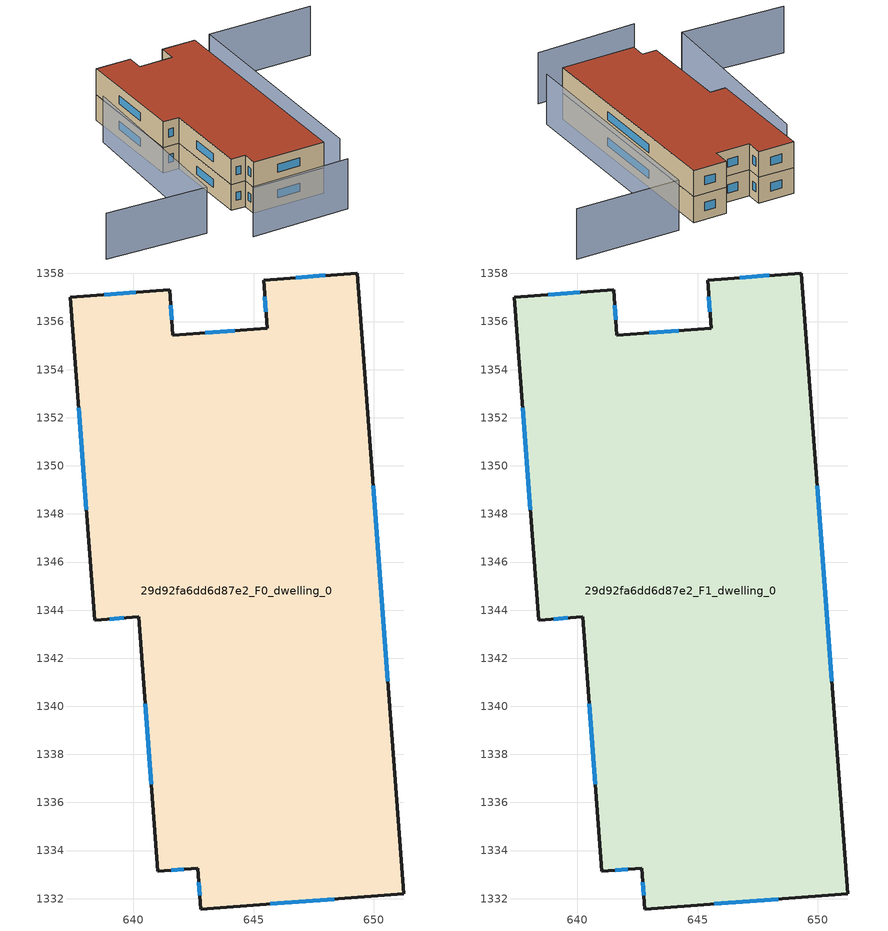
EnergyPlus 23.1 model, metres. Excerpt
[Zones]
29d92fa6dd6d87e2_F0_dwelling_0
 floor ground (EU_floor_Construction): 649.3,1358.02 651.24,1332.2 642.79,1331.57 642.66,1333.26 641.01,1333.14 640.21,1343.72 638.38,1343.58 637.38,1357.02 641.5,1357.33 641.64,1355.42 645.56,1355.72 645.41,1357.73 z0
 wall outside (EU_wall_Construction): 638.38,1343.58 640.21,1343.72 641.01,1333.14 642.66,1333.26 642.79,1331.57 651.24,1332.2 649.3,1358.02 645.41,1357.73 645.56,1355.72 641.64,1355.42 641.5,1357.33 637.38,1357.02 638.38,1343.58 z0:3
 window (EU_Window_Construction): 639.01,1343.63 639.59,1343.67 / 637.72,1352.42 638.04,1348.18 / 640.09,1357.22 638.79,1357.12 / 641.6,1356.07 641.55,1356.68 / 644.22,1355.62 642.98,1355.52 / 645.46,1357.04 645.51,1356.4 / 647.97,1357.92 646.74,1357.83 / 650.58,1341.04 649.97,1349.18 / 645.68,1331.79 648.35,1331.99 / 642.71,1332.68 642.75,1332.15 / 641.57,1333.18 642.1,1333.22 / 640.49,1340.1 640.73,1336.76 z1.03:1.97
29d92fa6dd6d87e2_F1_dwelling_0
 floor to 29d92fa6dd6d87e2_F0_dwelling_0 (EU_floor_Construction): 649.3,1358.02 651.24,1332.2 642.79,1331.57 642.66,1333.26 641.01,1333.14 640.21,1343.72 638.38,1343.58 637.38,1357.02 641.5,1357.33 641.64,1355.42 645.56,1355.72 645.41,1357.73 z3
 wall outside (EU_wall_Construction): 638.38,1343.58 640.21,1343.72 641.01,1333.14 642.66,1333.26 642.79,1331.57 651.24,1332.2 649.3,1358.02 645.41,1357.73 645.56,1355.72 641.64,1355.42 641.5,1357.33 637.38,1357.02 638.38,1343.58 z3:6
 window (EU_Window_Construction): 639.01,1343.63 639.59,1343.67 / 637.72,1352.42 638.04,1348.18 / 640.09,1357.22 638.79,1357.12 / 641.6,1356.07 641.55,1356.68 / 644.22,1355.62 642.98,1355.52 / 645.46,1357.04 645.51,1356.4 / 647.97,1357.92 646.74,1357.83 / 650.58,1341.04 649.97,1349.18 / 645.68,1331.79 648.35,1331.99 / 642.71,1332.68 642.75,1332.15 / 641.57,1333.18 642.1,1333.22 / 640.49,1340.1 640.73,1336.76 z4.03:4.97
 roof outside (EU_roof_Construction): 651.24,1332.2 649.3,1358.02 645.41,1357.73 645.56,1355.72 641.64,1355.42 641.5,1357.33 637.38,1357.02 638.38,1343.58 640.21,1343.72 641.01,1333.14 642.66,1333.26 642.79,1331.57 z6
shading: 640.41,1326.97 651.92,1328.05 z0:5.9; 635.83,1352.37 636.48,1329.89 / 636.48,1329.89 624.67,1329.55 z0:5.4; 653.2,1332.44 651.39,1358.79 / 651.39,1358.79 663.48,1359.62 z0:5.8
[Building]
EU S2 Campaign: North Axis=0; Terrain=City; Solar Distribution=FullExterior
[Site:Location]
Cape.Town.Intl.AP: Latitude=-33.965; Longitude=18.602; Time Zone=2; Elevation=46
[SizingPeriod:WeatherFileDays]
AnnualSizingPeriod: Begin Month=1; Begin Day of Month=1; End Month=12; End Day of Month=31; Day of Week for Start Day=Monday; Use Weather File Daylight Saving Period=No; Use Weather File Rain and Snow Indicators=No
[MATERIAL]
EU_InternalMass_Material: Roughness=MediumRough; Thickness=0.1; Conductivity=1; Density=1800; Specific Heat=900; Thermal Absorptance=0.9; Solar Absorptance=0.7; Visible Absorptance=0.7
[MATERIAL:NOMASS] Roughness=MediumRough; Thermal Absorptance=0.9; Solar Absorptance=0.7; Visible Absorptance=0.7
Name | Thermal Resistance
EU_wall_NoMass | 0.493876
EU_roof_NoMass | 0.449382
EU_floor_NoMass | 1.25
[WINDOWMATERIAL:SIMPLEGLAZINGSYSTEM]
EU_Window_SimpleGlazing: UFactor=4.4; Solar Heat Gain Coefficient=0.85; Visible Transmittance=0.85
[CONSTRUCTION]
EU_wall_Construction: EU_wall_NoMass
EU_roof_Construction: EU_roof_NoMass
EU_floor_Construction: EU_floor_NoMass
EU_Window_Construction: EU_Window_SimpleGlazing
EU_InternalMass_Construction: EU_InternalMass_Material
[ZONE] Type=1; Multiplier=1; Ceiling Height=autocalculate; Volume=828.24; Floor Area=autocalculate; Part of Total Floor Area=Yes
29d92fa6dd6d87e2_F0_dwelling_0; 29d92fa6dd6d87e2_F1_dwelling_0
[INTERNALMASS] Construction=EU_InternalMass_Construction; Surface Area=276.08
Name | Zone or ZoneList
29d92fa6dd6d87e2_F0_dwelling_0_EU_InternalMass | 29d92fa6dd6d87e2_F0_dwelling_0
29d92fa6dd6d87e2_F1_dwelling_0_EU_InternalMass | 29d92fa6dd6d87e2_F1_dwelling_0
[OTHEREQUIPMENT] Fuel Type=Electricity; Design Level Calculation Method=Watts/Area; Power per Zone Floor Area=1; Fraction Latent=0; Fraction Radiant=0; Fraction Lost=0; Carbon Dioxide Generation Rate=0; EndUse Subcategory=EU_Step8_InternalGains
Name | Zone or ZoneList or Space or SpaceList | Schedule
EU_Step8_InternalGain_29d92fa6dd6d87e2_F0_dwelling_0_f000 | 29d92fa6dd6d87e2_F0_dwelling_0 | EU_Step8_GainSchedule_29d92fa6dd6d87e2_F0_dwelling_0_f000
EU_Step8_InternalGain_29d92fa6dd6d87e2_F1_dwelling_0_f000 | 29d92fa6dd6d87e2_F1_dwelling_0 | EU_Step8_GainSchedule_29d92fa6dd6d87e2_F1_dwelling_0_f000
[ZONEVENTILATION:DESIGNFLOWRATE] Schedule=EU_AlwaysOn; Design Flow Rate Calculation Method=AirChanges/Hour; Air Changes per Hour=0.64; Ventilation Type=Natural; Fan Pressure Rise=0; Fan Total Efficiency=1; Constant Term Coefficient=1; Temperature Term Coefficient=0; Velocity Term Coefficient=0; Velocity Squared Term Coefficient=0; Minimum Indoor Temperature=-100; Maximum Indoor Temperature=100; Delta Temperature=-100; Minimum Outdoor Temperature=-100; Maximum Outdoor Temperature=100; Maximum Wind Speed=40
Name | Zone or ZoneList or Space or SpaceList
EU_ConstantAir_29d92fa6dd6d87e2_F0_dwelling_0 | 29d92fa6dd6d87e2_F0_dwelling_0
EU_ConstantAir_29d92fa6dd6d87e2_F1_dwelling_0 | 29d92fa6dd6d87e2_F1_dwelling_0
[HVACTEMPLATE:THERMOSTAT] Constant Heating Setpoint=20; Constant Cooling Setpoint=50
EU_HeatOnly_29d92fa6dd6d87e2_F0_dwelling_0; EU_HeatOnly_29d92fa6dd6d87e2_F1_dwelling_0
[HVACTEMPLATE:ZONE:IDEALLOADSAIRSYSTEM] System Availability Schedule=EU_AlwaysOn; Maximum Heating Supply Air Temperature=50; Minimum Cooling Supply Air Temperature=13; Maximum Heating Supply Air Humidity Ratio=0.0156; Minimum Cooling Supply Air Humidity Ratio=0.0077; Heating Limit=NoLimit; Cooling Limit=NoLimit; Heating Availability Schedule=EU_AlwaysOn; Cooling Availability Schedule=EU_CoolingOff; Dehumidification Control Type=ConstantSensibleHeatRatio; Cooling Sensible Heat Ratio=0.7; Dehumidification Setpoint=60; Humidification Control Type=None; Humidification Setpoint=30; Outdoor Air Method=None; Outdoor Air Flow Rate per Person=0.00944; Outdoor Air Flow Rate per Zone Floor Area=0; Outdoor Air Flow Rate per Zone=0; Demand Controlled Ventilation Type=None; Outdoor Air Economizer Type=NoEconomizer; Heat Recovery Type=None; Sensible Heat Recovery Effectiveness=0.7; Latent Heat Recovery Effectiveness=0.65
Name | Template Thermostat
29d92fa6dd6d87e2_F0_dwelling_0 | EU_HeatOnly_29d92fa6dd6d87e2_F0_dwelling_0
29d92fa6dd6d87e2_F1_dwelling_0 | EU_HeatOnly_29d92fa6dd6d87e2_F1_dwelling_0
[SIZING:ZONE] Zone Cooling Design Supply Air Temperature Input Method=SupplyAirTemperature; Zone Cooling Design Supply Air Temperature=13; Zone Heating Design Supply Air Temperature Input Method=SupplyAirTemperature; Zone Heating Design Supply Air Temperature=50; Zone Cooling Design Supply Air Humidity Ratio=0.008; Zone Heating Design Supply Air Humidity Ratio=0.008; Cooling Design Air Flow Method=DesignDay; Cooling Design Air Flow Rate=0; Cooling Minimum Air Flow per Zone Floor Area=0.000762; Cooling Minimum Air Flow=0; Cooling Minimum Air Flow Fraction=0.2; Heating Design Air Flow Method=DesignDay; Heating Design Air Flow Rate=0; Heating Maximum Air Flow per Zone Floor Area=0.002032; Heating Maximum Air Flow=0.141576; Heating Maximum Air Flow Fraction=0.3; Account for Dedicated Outdoor Air System=No; Dedicated Outdoor Air System Control Strategy=NeutralSupplyAir; Dedicated Outdoor Air Low Setpoint Temperature for Design=autosize; Dedicated Outdoor Air High Setpoint Temperature for Design=autosize; Zone Load Sizing Method=Sensible Load Only No Latent Load; Zone Latent Cooling Design Supply Air Humidity Ratio Input Method=HumidityRatioDifference; Zone Cooling Design Supply Air Humidity Ratio Difference=0.005; Zone Latent Heating Design Supply Air Humidity Ratio Input Method=HumidityRatioDifference; Zone Humidification Design Supply Air Humidity Ratio Difference=0.005
29d92fa6dd6d87e2_F0_dwelling_0; 29d92fa6dd6d87e2_F1_dwelling_0
[SCHEDULE:CONSTANT]
Name | Hourly Value
EU_AlwaysOn | 1
EU_CoolingOff | 0
[SCHEDULE:FILE] Column Number=1; Rows to Skip at Top=0; Number of Hours of Data=8760; Column Separator=Comma; Interpolate to Timestep=No; Minutes per Item=60; Adjust Schedule for Daylight Savings=Yes
Name | File
EU_Step8_GainSchedule_29d92fa6dd6d87e2_F0_dwelling_0_f000 | ../../schedules/29d92fa6dd6d87e2/29d92fa6dd6d87e2_F0_dwelling_0_f000_gain.csv
EU_Step8_GainSchedule_29d92fa6dd6d87e2_F1_dwelling_0_f000 | ../../schedules/29d92fa6dd6d87e2/29d92fa6dd6d87e2_F1_dwelling_0_f000_gain.csv
